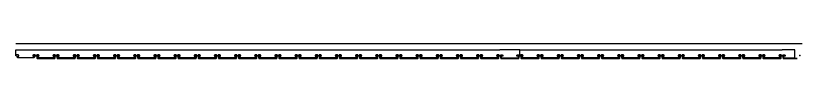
# Model space of a CAD drawing. Header units: millimetres. Extents: x -244126 to 368105, y -173968 to 259060.
# Drawn here: x -63394 to -59689, y -593 to -523 of the extents above; entities that cross this region are included whole.
import ezdxf

# ---------------------------------------------------------------- set-up
doc = ezdxf.new("R2010")
doc.units = ezdxf.units.MM
doc.header["$MEASUREMENT"] = 0
doc.layers.add('001 - ASCESSORIES', color=1, linetype='Continuous')
doc.layers.add('A11_ALU.SOLID SHEET', color=7, linetype='Continuous')

# ---------------------------------------------------------------- blocks, each defined once
blk = doc.blocks.new('*U641')
at = {"layer": '001 - ASCESSORIES', "color": 0}
for p, q in [((95, 0), (190, 0)), ((190, 0), (285, 0)), ((285, 0), (380, 0)), ((380, 0), (475, 0)), ((475, 0), (570, 0)), ((570, 0), (665, 0)), ((665, 0), (760, 0)), ((760, 0), (855, 0)), ((855, 0), (950, 0)), ((950, 0), (1045, 0)), ((1045, 0), (1140, 0)), ((1140, 0), (1235, 0)), ((1235, 0), (1330, 0)), ((1330, 0), (1425, 0)), ((1425, 0), (1520, 0)), ((1520, 0), (1615, 0)), ((1615, 0), (1710, 0)), ((1710, 0), (1805, 0)), ((1805, 0), (1900, 0)), ((1900, 0), (1995, 0)), ((1995, 0), (2090, 0)), ((2090, 0), (2185, 0)), ((2185, 0), (2280, 0))]:
    blk.add_line(p, q, dxfattribs=at)
for points in [[(95, -28.2), (92.5, -28.2), (91, -24), (83, -24, 1), (83, -30), (87, -30, -0.414214), (89, -32), (89, -32), (89, -32, -0.414214), (83, -38), (12, -38, -0.414214), (6, -32), (6, -32), (6, -32, -0.414214), (8, -30), (12, -30, 1), (12, -24), (4, -24), (2.5, -28.2), (0, -28.2), (0, 0), (95, 0)], [(2280, -28.2), (2282.5, -28.2), (2284, -24), (2292, -24, -1), (2292, -30), (2288, -30, 0.414214), (2286, -32), (2286, -32), (2286, -32, 0.414214), (2292, -38), (2363, -38, 0.414214), (2369, -32), (2369, -32), (2369, -32, 0.414214), (2367, -30), (2363, -30, -1), (2363, -24), (2371, -24), (2372.5, -28.2), (2375, -28.2), (2375, 0), (2280, 0)], [(190, -28.2), (187.5, -28.2), (186, -24), (178, -24, 1), (178, -30), (182, -30, -0.414214), (184, -32), (184, -32), (184, -32, -0.414214), (178, -38), (107, -38, -0.414214), (101, -32), (101, -32), (101, -32, -0.414214), (103, -30), (107, -30, 1), (107, -24), (99, -24), (97.5, -28.2), (95, -28.2)], [(285, -28.2), (282.5, -28.2), (281, -24), (273, -24, 1), (273, -30), (277, -30, -0.414214), (279, -32), (279, -32), (279, -32, -0.414214), (273, -38), (202, -38, -0.414214), (196, -32), (196, -32), (196, -32, -0.414214), (198, -30), (202, -30, 1), (202, -24), (194, -24), (192.5, -28.2), (190, -28.2)], [(380, -28.2), (377.5, -28.2), (376, -24), (368, -24, 1), (368, -30), (372, -30, -0.414214), (374, -32), (374, -32), (374, -32, -0.414214), (368, -38), (297, -38, -0.414214), (291, -32), (291, -32), (291, -32, -0.414214), (293, -30), (297, -30, 1), (297, -24), (289, -24), (287.5, -28.2), (285, -28.2)], [(475, -28.2), (472.5, -28.2), (471, -24), (463, -24, 1), (463, -30), (467, -30, -0.414214), (469, -32), (469, -32), (469, -32, -0.414214), (463, -38), (392, -38, -0.414214), (386, -32), (386, -32), (386, -32, -0.414214), (388, -30), (392, -30, 1), (392, -24), (384, -24), (382.5, -28.2), (380, -28.2)], [(570, -28.2), (567.5, -28.2), (566, -24), (558, -24, 1), (558, -30), (562, -30, -0.414214), (564, -32), (564, -32), (564, -32, -0.414214), (558, -38), (487, -38, -0.414214), (481, -32), (481, -32), (481, -32, -0.414214), (483, -30), (487, -30, 1), (487, -24), (479, -24), (477.5, -28.2), (475, -28.2)], [(665, -28.2), (662.5, -28.2), (661, -24), (653, -24, 1), (653, -30), (657, -30, -0.414214), (659, -32), (659, -32), (659, -32, -0.414214), (653, -38), (582, -38, -0.414214), (576, -32), (576, -32), (576, -32, -0.414214), (578, -30), (582, -30, 1), (582, -24), (574, -24), (572.5, -28.2), (570, -28.2)], [(760, -28.2), (757.5, -28.2), (756, -24), (748, -24, 1), (748, -30), (752, -30, -0.414214), (754, -32), (754, -32), (754, -32, -0.414214), (748, -38), (677, -38, -0.414214), (671, -32), (671, -32), (671, -32, -0.414214), (673, -30), (677, -30, 1), (677, -24), (669, -24), (667.5, -28.2), (665, -28.2)], [(855, -28.2), (852.5, -28.2), (851, -24), (843, -24, 1), (843, -30), (847, -30, -0.414214), (849, -32), (849, -32), (849, -32, -0.414214), (843, -38), (772, -38, -0.414214), (766, -32), (766, -32), (766, -32, -0.414214), (768, -30), (772, -30, 1), (772, -24), (764, -24), (762.5, -28.2), (760, -28.2)], [(950, -28.2), (947.5, -28.2), (946, -24), (938, -24, 1), (938, -30), (942, -30, -0.414214), (944, -32), (944, -32), (944, -32, -0.414214), (938, -38), (867, -38, -0.414214), (861, -32), (861, -32), (861, -32, -0.414214), (863, -30), (867, -30, 1), (867, -24), (859, -24), (857.5, -28.2), (855, -28.2)], [(1045, -28.2), (1042.5, -28.2), (1041, -24), (1033, -24, 1), (1033, -30), (1037, -30, -0.414214), (1039, -32), (1039, -32), (1039, -32, -0.414214), (1033, -38), (962, -38, -0.414214), (956, -32), (956, -32), (956, -32, -0.414214), (958, -30), (962, -30, 1), (962, -24), (954, -24), (952.5, -28.2), (950, -28.2)], [(1140, -28.2), (1137.5, -28.2), (1136, -24), (1128, -24, 1), (1128, -30), (1132, -30, -0.414214), (1134, -32), (1134, -32), (1134, -32, -0.414214), (1128, -38), (1057, -38, -0.414214), (1051, -32), (1051, -32), (1051, -32, -0.414214), (1053, -30), (1057, -30, 1), (1057, -24), (1049, -24), (1047.5, -28.2), (1045, -28.2)], [(1235, -28.2), (1232.5, -28.2), (1231, -24), (1223, -24, 1), (1223, -30), (1227, -30, -0.414214), (1229, -32), (1229, -32), (1229, -32, -0.414214), (1223, -38), (1152, -38, -0.414214), (1146, -32), (1146, -32), (1146, -32, -0.414214), (1148, -30), (1152, -30, 1), (1152, -24), (1144, -24), (1142.5, -28.2), (1140, -28.2)], [(1330, -28.2), (1327.5, -28.2), (1326, -24), (1318, -24, 1), (1318, -30), (1322, -30, -0.414214), (1324, -32), (1324, -32), (1324, -32, -0.414214), (1318, -38), (1247, -38, -0.414214), (1241, -32), (1241, -32), (1241, -32, -0.414214), (1243, -30), (1247, -30, 1), (1247, -24), (1239, -24), (1237.5, -28.2), (1235, -28.2)], [(1425, -28.2), (1422.5, -28.2), (1421, -24), (1413, -24, 1), (1413, -30), (1417, -30, -0.414214), (1419, -32), (1419, -32), (1419, -32, -0.414214), (1413, -38), (1342, -38, -0.414214), (1336, -32), (1336, -32), (1336, -32, -0.414214), (1338, -30), (1342, -30, 1), (1342, -24), (1334, -24), (1332.5, -28.2), (1330, -28.2)], [(1520, -28.2), (1517.5, -28.2), (1516, -24), (1508, -24, 1), (1508, -30), (1512, -30, -0.414214), (1514, -32), (1514, -32), (1514, -32, -0.414214), (1508, -38), (1437, -38, -0.414214), (1431, -32), (1431, -32), (1431, -32, -0.414214), (1433, -30), (1437, -30, 1), (1437, -24), (1429, -24), (1427.5, -28.2), (1425, -28.2)], [(1615, -28.2), (1612.5, -28.2), (1611, -24), (1603, -24, 1), (1603, -30), (1607, -30, -0.414214), (1609, -32), (1609, -32), (1609, -32, -0.414214), (1603, -38), (1532, -38, -0.414214), (1526, -32), (1526, -32), (1526, -32, -0.414214), (1528, -30), (1532, -30, 1), (1532, -24), (1524, -24), (1522.5, -28.2), (1520, -28.2)], [(1710, -28.2), (1707.5, -28.2), (1706, -24), (1698, -24, 1), (1698, -30), (1702, -30, -0.414214), (1704, -32), (1704, -32), (1704, -32, -0.414214), (1698, -38), (1627, -38, -0.414214), (1621, -32), (1621, -32), (1621, -32, -0.414214), (1623, -30), (1627, -30, 1), (1627, -24), (1619, -24), (1617.5, -28.2), (1615, -28.2)], [(1805, -28.2), (1802.5, -28.2), (1801, -24), (1793, -24, 1), (1793, -30), (1797, -30, -0.414214), (1799, -32), (1799, -32), (1799, -32, -0.414214), (1793, -38), (1722, -38, -0.414214), (1716, -32), (1716, -32), (1716, -32, -0.414214), (1718, -30), (1722, -30, 1), (1722, -24), (1714, -24), (1712.5, -28.2), (1710, -28.2)], [(1900, -28.2), (1897.5, -28.2), (1896, -24), (1888, -24, 1), (1888, -30), (1892, -30, -0.414214), (1894, -32), (1894, -32), (1894, -32, -0.414214), (1888, -38), (1817, -38, -0.414214), (1811, -32), (1811, -32), (1811, -32, -0.414214), (1813, -30), (1817, -30, 1), (1817, -24), (1809, -24), (1807.5, -28.2), (1805, -28.2)], [(1995, -28.2), (1992.5, -28.2), (1991, -24), (1983, -24, 1), (1983, -30), (1987, -30, -0.414214), (1989, -32), (1989, -32), (1989, -32, -0.414214), (1983, -38), (1912, -38, -0.414214), (1906, -32), (1906, -32), (1906, -32, -0.414214), (1908, -30), (1912, -30, 1), (1912, -24), (1904, -24), (1902.5, -28.2), (1900, -28.2)], [(2090, -28.2), (2087.5, -28.2), (2086, -24), (2078, -24, 1), (2078, -30), (2082, -30, -0.414214), (2084, -32), (2084, -32), (2084, -32, -0.414214), (2078, -38), (2007, -38, -0.414214), (2001, -32), (2001, -32), (2001, -32, -0.414214), (2003, -30), (2007, -30, 1), (2007, -24), (1999, -24), (1997.5, -28.2), (1995, -28.2)], [(2185, -28.2), (2182.5, -28.2), (2181, -24), (2173, -24, 1), (2173, -30), (2177, -30, -0.414214), (2179, -32), (2179, -32), (2179, -32, -0.414214), (2173, -38), (2102, -38, -0.414214), (2096, -32), (2096, -32), (2096, -32, -0.414214), (2098, -30), (2102, -30, 1), (2102, -24), (2094, -24), (2092.5, -28.2), (2090, -28.2)], [(2280, -28.2), (2277.5, -28.2), (2276, -24), (2268, -24, 1), (2268, -30), (2272, -30, -0.414214), (2274, -32), (2274, -32), (2274, -32, -0.414214), (2268, -38), (2197, -38, -0.414214), (2191, -32), (2191, -32), (2191, -32, -0.414214), (2193, -30), (2197, -30, 1), (2197, -24), (2189, -24), (2187.5, -28.2), (2185, -28.2)]]:
    blk.add_lwpolyline(points, format="xyb", dxfattribs=at)
at = {"layer": 'Defpoints', "color": 250}
blk.add_line((0, 30), (2375, 30), dxfattribs=at)
blk = doc.blocks.new('*U582')
at = {"layer": 'A11_ALU.SOLID SHEET', "color": 0}
blk.add_lwpolyline([(76.5, -13.8, 0.414214), (78, -12.3), (78, -3.2, 0.414214), (76.5, -1.7), (74.5, -1.7), (74.5, -2.3), (76.5, -2.3, -0.414214), (77.5, -3.2), (77.5, -12.3, -0.414214), (76.5, -13.2), (-5.5, -13.2, -0.414214), (-6.4, -12.3), (-6.4, -3.6, -0.414214), (-5.4, -2.6), (-4.7, -2.6, 1), (-4.7, -1.2), (-22, -1.2), (-22, -1.7), (-4.7, -1.7, -1), (-4.7, -2), (-5.4, -2, 0.414214), (-7, -3.6), (-7, -12.3, 0.414214), (-5.5, -13.8), (76.5, -13.8, 0.414214)], format="xyb", close=True, dxfattribs=at)
for p in [(-24, 0), (71, 0)]:
    blk.add_point(p, dxfattribs=at)
blk = doc.blocks.new('*U597')
at = {"linetype": 'Continuous'}
for p in [(0, 0), (95, 0), (190, 0), (285, 0), (380, 0), (475, 0), (570, 0), (665, 0), (760, 0), (855, 0), (950, 0), (1045, 0), (1140, 0), (1235, 0), (1330, 0), (1425, 0), (1520, 0), (1615, 0), (1710, 0), (1805, 0), (1900, 0), (1995, 0), (2090, 0), (2185, 0), (2280, 0), (2375, 0), (2470, 0), (2565, 0), (2660, 0), (2755, 0), (2850, 0), (2945, 0), (3040, 0), (3135, 0), (3230, 0), (3325, 0), (3420, 0)]:
    blk.add_point(p, dxfattribs=at)
at = {"layer": 'A11_ALU.SOLID SHEET', "color": 0}
for p in [(0, 0), (95, 0), (190, 0), (285, 0), (380, 0), (475, 0), (570, 0), (665, 0), (760, 0), (855, 0), (950, 0), (1045, 0), (1140, 0), (1235, 0), (1330, 0), (1425, 0), (1520, 0), (1615, 0), (1710, 0), (1805, 0), (1900, 0), (1995, 0), (2090, 0), (2185, 0), (2280, 0), (2375, 0), (2470, 0), (2565, 0), (2660, 0), (2755, 0), (2850, 0), (2945, 0), (3040, 0), (3135, 0), (3230, 0), (3325, 0), (3420, 0)]:
    blk.add_blockref('*U582', p, dxfattribs=at)
blk = doc.blocks.new('*U642')
at = {"layer": '001 - ASCESSORIES', "color": 0}
for p, q in [((95, 0), (190, 0)), ((190, 0), (285, 0)), ((285, 0), (380, 0)), ((380, 0), (475, 0)), ((475, 0), (570, 0)), ((570, 0), (665, 0)), ((665, 0), (760, 0)), ((760, 0), (855, 0)), ((855, 0), (950, 0)), ((950, 0), (1045, 0)), ((1045, 0), (1140, 0)), ((1140, 0), (1235, 0))]:
    blk.add_line(p, q, dxfattribs=at)
for points in [[(95, -28.2), (92.5, -28.2), (91, -24), (83, -24, 1), (83, -30), (87, -30, -0.414214), (89, -32), (89, -32), (89, -32, -0.414214), (83, -38), (12, -38, -0.414214), (6, -32), (6, -32), (6, -32, -0.414214), (8, -30), (12, -30, 1), (12, -24), (4, -24), (2.5, -28.2), (0, -28.2), (0, 0), (95, 0)], [(1235, -28.2), (1237.5, -28.2), (1239, -24), (1247, -24, -1), (1247, -30), (1243, -30, 0.414214), (1241, -32), (1241, -32), (1241, -32, 0.414214), (1247, -38), (1294.5, -38), (1294.5, 0), (1235, 0)], [(190, -28.2), (187.5, -28.2), (186, -24), (178, -24, 1), (178, -30), (182, -30, -0.414214), (184, -32), (184, -32), (184, -32, -0.414214), (178, -38), (107, -38, -0.414214), (101, -32), (101, -32), (101, -32, -0.414214), (103, -30), (107, -30, 1), (107, -24), (99, -24), (97.5, -28.2), (95, -28.2)], [(285, -28.2), (282.5, -28.2), (281, -24), (273, -24, 1), (273, -30), (277, -30, -0.414214), (279, -32), (279, -32), (279, -32, -0.414214), (273, -38), (202, -38, -0.414214), (196, -32), (196, -32), (196, -32, -0.414214), (198, -30), (202, -30, 1), (202, -24), (194, -24), (192.5, -28.2), (190, -28.2)], [(380, -28.2), (377.5, -28.2), (376, -24), (368, -24, 1), (368, -30), (372, -30, -0.414214), (374, -32), (374, -32), (374, -32, -0.414214), (368, -38), (297, -38, -0.414214), (291, -32), (291, -32), (291, -32, -0.414214), (293, -30), (297, -30, 1), (297, -24), (289, -24), (287.5, -28.2), (285, -28.2)], [(475, -28.2), (472.5, -28.2), (471, -24), (463, -24, 1), (463, -30), (467, -30, -0.414214), (469, -32), (469, -32), (469, -32, -0.414214), (463, -38), (392, -38, -0.414214), (386, -32), (386, -32), (386, -32, -0.414214), (388, -30), (392, -30, 1), (392, -24), (384, -24), (382.5, -28.2), (380, -28.2)], [(570, -28.2), (567.5, -28.2), (566, -24), (558, -24, 1), (558, -30), (562, -30, -0.414214), (564, -32), (564, -32), (564, -32, -0.414214), (558, -38), (487, -38, -0.414214), (481, -32), (481, -32), (481, -32, -0.414214), (483, -30), (487, -30, 1), (487, -24), (479, -24), (477.5, -28.2), (475, -28.2)], [(665, -28.2), (662.5, -28.2), (661, -24), (653, -24, 1), (653, -30), (657, -30, -0.414214), (659, -32), (659, -32), (659, -32, -0.414214), (653, -38), (582, -38, -0.414214), (576, -32), (576, -32), (576, -32, -0.414214), (578, -30), (582, -30, 1), (582, -24), (574, -24), (572.5, -28.2), (570, -28.2)], [(760, -28.2), (757.5, -28.2), (756, -24), (748, -24, 1), (748, -30), (752, -30, -0.414214), (754, -32), (754, -32), (754, -32, -0.414214), (748, -38), (677, -38, -0.414214), (671, -32), (671, -32), (671, -32, -0.414214), (673, -30), (677, -30, 1), (677, -24), (669, -24), (667.5, -28.2), (665, -28.2)], [(855, -28.2), (852.5, -28.2), (851, -24), (843, -24, 1), (843, -30), (847, -30, -0.414214), (849, -32), (849, -32), (849, -32, -0.414214), (843, -38), (772, -38, -0.414214), (766, -32), (766, -32), (766, -32, -0.414214), (768, -30), (772, -30, 1), (772, -24), (764, -24), (762.5, -28.2), (760, -28.2)], [(950, -28.2), (947.5, -28.2), (946, -24), (938, -24, 1), (938, -30), (942, -30, -0.414214), (944, -32), (944, -32), (944, -32, -0.414214), (938, -38), (867, -38, -0.414214), (861, -32), (861, -32), (861, -32, -0.414214), (863, -30), (867, -30, 1), (867, -24), (859, -24), (857.5, -28.2), (855, -28.2)], [(1045, -28.2), (1042.5, -28.2), (1041, -24), (1033, -24, 1), (1033, -30), (1037, -30, -0.414214), (1039, -32), (1039, -32), (1039, -32, -0.414214), (1033, -38), (962, -38, -0.414214), (956, -32), (956, -32), (956, -32, -0.414214), (958, -30), (962, -30, 1), (962, -24), (954, -24), (952.5, -28.2), (950, -28.2)], [(1140, -28.2), (1137.5, -28.2), (1136, -24), (1128, -24, 1), (1128, -30), (1132, -30, -0.414214), (1134, -32), (1134, -32), (1134, -32, -0.414214), (1128, -38), (1057, -38, -0.414214), (1051, -32), (1051, -32), (1051, -32, -0.414214), (1053, -30), (1057, -30, 1), (1057, -24), (1049, -24), (1047.5, -28.2), (1045, -28.2)], [(1235, -28.2), (1232.5, -28.2), (1231, -24), (1223, -24, 1), (1223, -30), (1227, -30, -0.414214), (1229, -32), (1229, -32), (1229, -32, -0.414214), (1223, -38), (1152, -38, -0.414214), (1146, -32), (1146, -32), (1146, -32, -0.414214), (1148, -30), (1152, -30, 1), (1152, -24), (1144, -24), (1142.5, -28.2), (1140, -28.2)]]:
    blk.add_lwpolyline(points, format="xyb", dxfattribs=at)
at = {"layer": 'Defpoints', "color": 250}
blk.add_line((0, 30), (1330, 30), dxfattribs=at)
blk = doc.blocks.new('*U583')
at = {"layer": 'A11_ALU.SOLID SHEET', "color": 0, "linetype": 'Continuous'}
blk.add_line((59.5, -13.2), (59.5, -13.8), dxfattribs=at)
at = {"layer": 'A11_ALU.SOLID SHEET', "color": 0}
blk.add_lwpolyline([(59.5, -13.2), (-5.5, -13.2, -0.414214), (-6.4, -12.3), (-6.4, -3.6, -0.414214), (-5.4, -2.6), (-4.7, -2.6, 1), (-4.7, -1.2), (-22, -1.2), (-22, -1.7), (-4.7, -1.7, -1), (-4.7, -2), (-5.4, -2, 0.414214), (-7, -3.6), (-7, -12.3, 0.414214), (-5.5, -13.8), (59.5, -13.8)], format="xyb", dxfattribs=at)
for p in [(-24, 0), (71, 0)]:
    blk.add_point(p, dxfattribs=at)

msp = doc.modelspace()

# ---------------------------------------------------------------- block references
at = {"color": 2}
for name, p in [('*U641', (-63394.25896, -552.7197)), ('*U642', (-61019.25896, -552.7197))]:
    msp.add_blockref(name, p, dxfattribs=at)
at = {"color": 3, "linetype": 'Continuous'}
msp.add_blockref('*U597', (-63287.28396, -579.7197), dxfattribs=at)
at = {"color": 3}
msp.add_blockref('*U583', (-59772.28396, -579.7197), dxfattribs=at)

doc.saveas('drawing.dxf')
